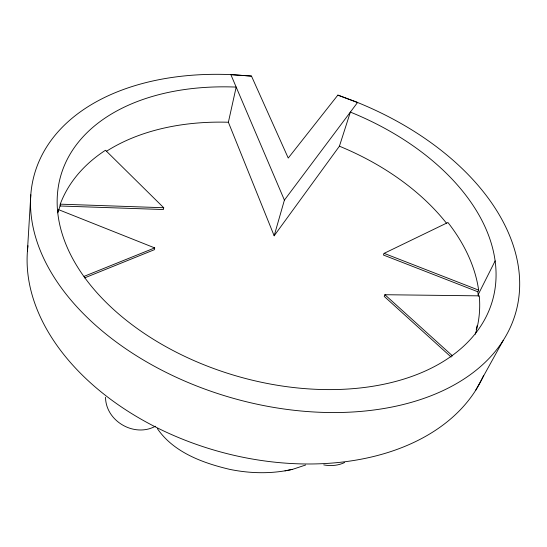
<?xml version="1.0" encoding="UTF-8"?>
<svg xmlns="http://www.w3.org/2000/svg" width="547" height="547" viewBox="0 0 547 547"><rect width="100%" height="100%" fill="white"/><g stroke="black" fill="none" stroke-linecap="round" stroke-linejoin="round"><path stroke-width="0.82" d="M27.405 251.47L30.823 194.773M58.283 210.807L58.385 209.583L154.698 247.907L154.377 249.699L84.587 277.903M60.238 204.161L60.074 206L163.396 209.522L163.717 207.737L105.489 150.254A217.59 144.36 16.2 0 0 60.238 204.161L163.717 207.737M228.379 122.248L236.174 87.089A224.701 143.505 16.2 0 0 87.595 281.459A224.701 143.505 16.2 0 0 445.86 359.885A224.701 143.505 16.2 0 0 350.367 112.087L339.42 146.199L274.156 235.798L228.379 122.248A217.227 144.394 16.2 0 0 106.344 151.355M274.156 235.798L284.406 200.113L357.567 102.48L337.861 95.11L288.242 158.056L251.483 76.088L230.855 74.618A250.403 160.394 16.2 0 0 64.102 291.572A250.403 160.394 16.2 0 0 463.418 379.379A250.403 160.394 16.2 0 0 357.567 102.48L337.861 95.11M384.097 253.357L383.433 255.032L477.818 291.763L478.639 290.129A217.59 144.36 16.2 0 0 447.925 222.485L384.097 253.357L478.639 290.129M475.309 334.224A217.59 144.36 16.2 0 0 479.295 295.852L384.903 294.717L384.213 296.399L451.138 357.054M478.181 294.621L495.151 260.892M475.664 390.319L503.131 340.576M155.375 426.243C134.425 437.75 105.742 421.238 105.523 397.259M344.617 462.53C338.149 465.606 330.703 466.263 323.721 464.875M84.067 276.365L154.698 247.907M305.636 465.005L292.72 469.305L284.987 470.878M292.447 469.353C271.989 474.023 250.56 473.593 230.041 469.435C202.999 463.097 173.638 452.444 157.392 428.643M251.483 76.088L230.855 74.618L284.406 200.113M384.903 294.717L452.588 355.96M57.572 212.386A217.59 144.36 16.2 0 1 58.385 209.583M57.811 212.824A217.227 144.394 16.2 0 1 60.191 205.699M339.42 146.199A217.227 144.394 16.2 0 1 446.735 223.532M477.77 291.442A217.227 144.394 16.2 0 1 478.358 296.255M477.005 325.855A217.227 144.394 16.2 0 1 476.225 329.451M483.685 375.331A238.048 161.618 16.2 0 1 216.851 450.906A238.048 161.618 16.2 0 1 27.986 245.719"/></g></svg>
